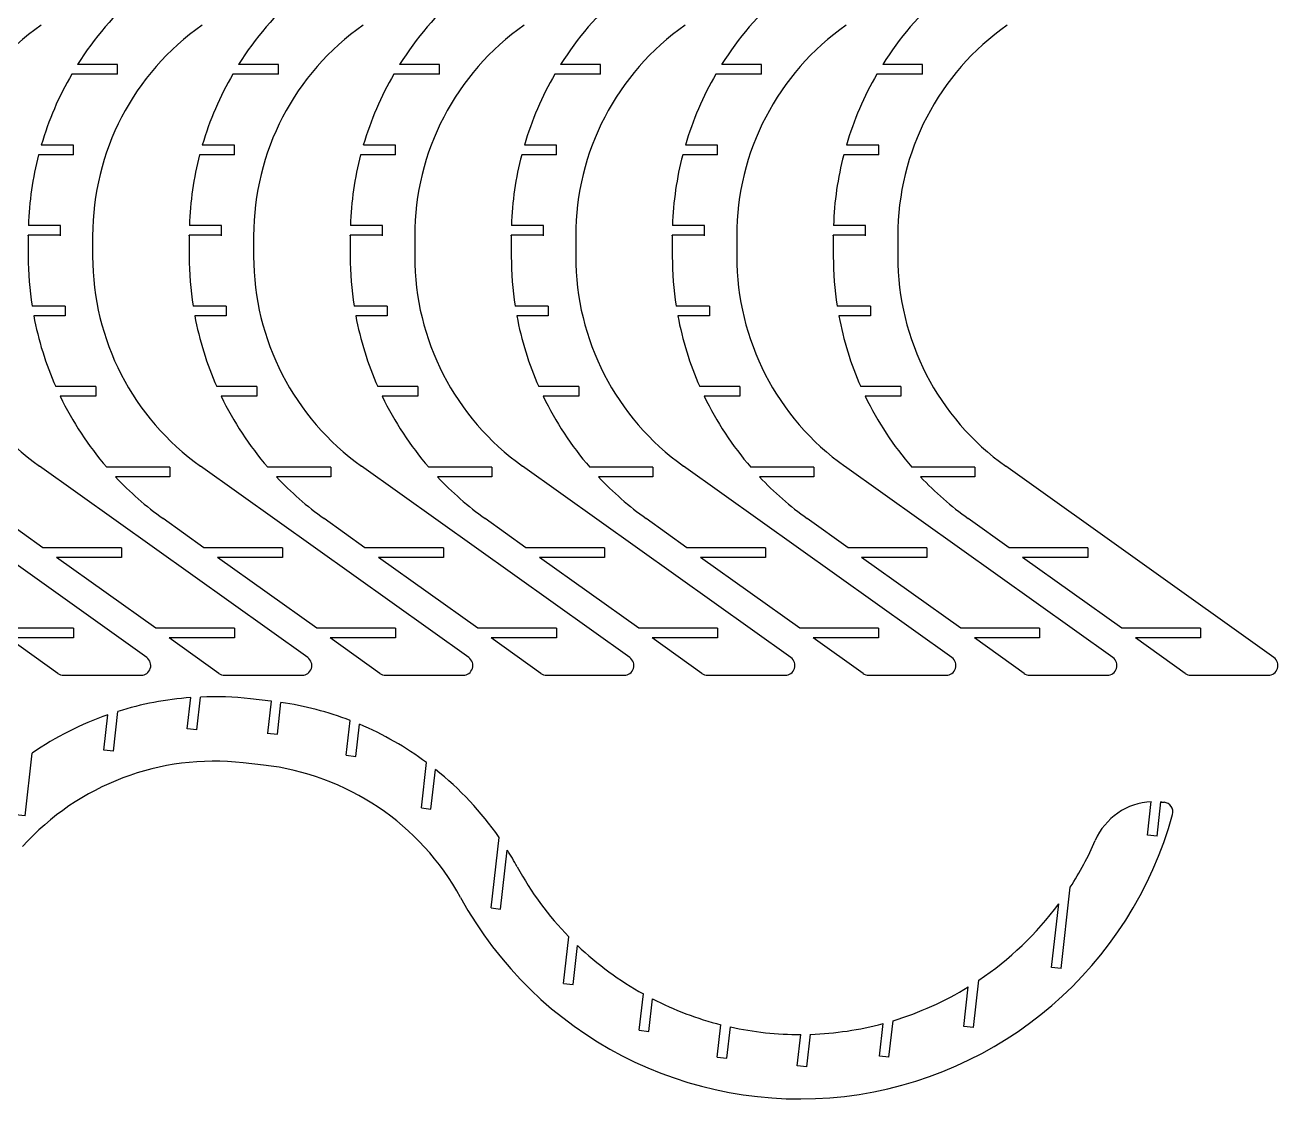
# Model space of a CAD drawing. Header units: millimetres. Extents: x 847 to 1791, y 2 to 1332.
# Drawn here: x 1402.4 to 1791.4, y 781.5 to 1114.9 of the extents above; entities that cross this region are included whole.
import ezdxf

# ---------------------------------------------------------------- set-up
doc = ezdxf.new("R2010")
doc.units = ezdxf.units.MM

msp = doc.modelspace()

# ---------------------------------------------------------------- linework, layer by layer
for p, q in [((1431.08, 1102.61), (1418.7, 1102.61)), ((1431.08, 1102.61), (1418.7, 1102.61)), ((1431.08, 1099.61), (1431.08, 1102.61)), ((1431.08, 1099.61), (1431.08, 1102.61)), ((1481.08, 1102.61), (1468.7, 1102.61)), ((1481.08, 1102.61), (1468.7, 1102.61)), ((1481.08, 1099.61), (1481.08, 1102.61)), ((1481.08, 1099.61), (1481.08, 1102.61)), ((1531.08, 1102.61), (1518.7, 1102.61)), ((1531.08, 1102.61), (1518.7, 1102.61)), ((1531.08, 1099.61), (1531.08, 1102.61)), ((1531.08, 1099.61), (1531.08, 1102.61)), ((1581.08, 1102.61), (1568.7, 1102.61)), ((1581.08, 1102.61), (1568.7, 1102.61)), ((1581.08, 1099.61), (1581.08, 1102.61)), ((1581.08, 1099.61), (1581.08, 1102.61)), ((1631.08, 1102.61), (1618.7, 1102.61)), ((1631.08, 1102.61), (1618.7, 1102.61)), ((1631.08, 1099.61), (1631.08, 1102.61)), ((1631.08, 1099.61), (1631.08, 1102.61)), ((1681.08, 1102.61), (1668.7, 1102.61)), ((1681.08, 1102.61), (1668.7, 1102.61)), ((1681.08, 1099.61), (1681.08, 1102.61)), ((1681.08, 1099.61), (1681.08, 1102.61)), ((1431.08, 1099.61), (1416.89, 1099.61)), ((1431.08, 1099.61), (1416.89, 1099.61)), ((1481.08, 1099.61), (1466.89, 1099.61)), ((1481.08, 1099.61), (1466.89, 1099.61)), ((1531.08, 1099.61), (1516.89, 1099.61)), ((1531.08, 1099.61), (1516.89, 1099.61)), ((1581.08, 1099.61), (1566.89, 1099.61)), ((1581.08, 1099.61), (1566.89, 1099.61)), ((1631.08, 1099.61), (1616.89, 1099.61)), ((1631.08, 1099.61), (1616.89, 1099.61)), ((1681.08, 1099.61), (1666.89, 1099.61)), ((1681.08, 1099.61), (1666.89, 1099.61)), ((1417.45, 1074.61), (1406.6, 1074.61)), ((1417.45, 1074.61), (1406.6, 1074.61)), ((1417.45, 1077.61), (1407.43, 1077.61)), ((1417.45, 1077.61), (1407.43, 1077.61)), ((1417.45, 1074.61), (1417.45, 1077.61)), ((1417.45, 1074.61), (1417.45, 1077.61)), ((1467.45, 1074.61), (1456.6, 1074.61)), ((1467.45, 1074.61), (1456.6, 1074.61)), ((1467.45, 1077.61), (1457.43, 1077.61)), ((1467.45, 1077.61), (1457.43, 1077.61)), ((1467.45, 1074.61), (1467.45, 1077.61)), ((1467.45, 1074.61), (1467.45, 1077.61)), ((1517.45, 1074.61), (1506.6, 1074.61)), ((1517.45, 1074.61), (1506.6, 1074.61)), ((1517.45, 1077.61), (1507.43, 1077.61)), ((1517.45, 1077.61), (1507.43, 1077.61)), ((1517.45, 1074.61), (1517.45, 1077.61)), ((1517.45, 1074.61), (1517.45, 1077.61)), ((1567.45, 1074.61), (1556.6, 1074.61)), ((1567.45, 1074.61), (1556.6, 1074.61)), ((1567.45, 1077.61), (1557.43, 1077.61)), ((1567.45, 1077.61), (1557.43, 1077.61)), ((1567.45, 1074.61), (1567.45, 1077.61)), ((1567.45, 1074.61), (1567.45, 1077.61)), ((1617.45, 1074.61), (1606.6, 1074.61)), ((1617.45, 1074.61), (1606.6, 1074.61)), ((1617.45, 1077.61), (1607.43, 1077.61)), ((1617.45, 1077.61), (1607.43, 1077.61)), ((1617.45, 1074.61), (1617.45, 1077.61)), ((1617.45, 1074.61), (1617.45, 1077.61)), ((1667.45, 1074.61), (1656.6, 1074.61)), ((1667.45, 1074.61), (1656.6, 1074.61)), ((1667.45, 1077.61), (1657.43, 1077.61)), ((1667.45, 1077.61), (1657.43, 1077.61)), ((1667.45, 1074.61), (1667.45, 1077.61)), ((1667.45, 1074.61), (1667.45, 1077.61)), ((1413.37, 1052.61), (1403.42, 1052.61)), ((1413.37, 1052.61), (1403.42, 1052.61)), ((1413.37, 1049.4), (1413.37, 1052.61)), ((1413.37, 1049.4), (1413.37, 1052.61)), ((1463.37, 1052.61), (1453.42, 1052.61)), ((1463.37, 1052.61), (1453.42, 1052.61)), ((1463.37, 1049.4), (1463.37, 1052.61)), ((1463.37, 1049.4), (1463.37, 1052.61)), ((1513.37, 1052.61), (1503.42, 1052.61)), ((1513.37, 1052.61), (1503.42, 1052.61)), ((1513.37, 1049.4), (1513.37, 1052.61)), ((1513.37, 1049.4), (1513.37, 1052.61)), ((1563.37, 1052.61), (1553.42, 1052.61)), ((1563.37, 1052.61), (1553.42, 1052.61)), ((1563.37, 1049.4), (1563.37, 1052.61)), ((1563.37, 1049.4), (1563.37, 1052.61)), ((1613.37, 1052.61), (1603.42, 1052.61)), ((1613.37, 1052.61), (1603.42, 1052.61)), ((1613.37, 1049.4), (1613.37, 1052.61)), ((1613.37, 1049.4), (1613.37, 1052.61)), ((1663.37, 1052.61), (1653.42, 1052.61)), ((1663.37, 1052.61), (1653.42, 1052.61)), ((1663.37, 1049.4), (1663.37, 1052.61)), ((1663.37, 1049.4), (1663.37, 1052.61)), ((1413.37, 1049.61), (1403.37, 1049.61)), ((1403.37, 1049.4), (1403.37, 1049.61)), ((1413.37, 1049.61), (1403.37, 1049.61)), ((1403.37, 1049.4), (1403.37, 1049.61)), ((1403.37, 1049.4), (1403.37, 1043.03)), ((1403.37, 1049.4), (1403.37, 1043.03)), ((1423.37, 1049.4), (1423.37, 1043.03)), ((1423.37, 1049.4), (1423.37, 1043.03)), ((1463.37, 1049.61), (1453.37, 1049.61)), ((1453.37, 1049.4), (1453.37, 1049.61)), ((1463.37, 1049.61), (1453.37, 1049.61)), ((1453.37, 1049.4), (1453.37, 1049.61)), ((1453.37, 1049.4), (1453.37, 1043.03)), ((1453.37, 1049.4), (1453.37, 1043.03)), ((1473.37, 1049.4), (1473.37, 1043.03)), ((1473.37, 1049.4), (1473.37, 1043.03)), ((1513.37, 1049.61), (1503.37, 1049.61)), ((1503.37, 1049.4), (1503.37, 1049.61)), ((1513.37, 1049.61), (1503.37, 1049.61)), ((1503.37, 1049.4), (1503.37, 1049.61)), ((1503.37, 1049.4), (1503.37, 1043.03)), ((1503.37, 1049.4), (1503.37, 1043.03)), ((1523.37, 1049.4), (1523.37, 1043.03)), ((1523.37, 1049.4), (1523.37, 1043.03)), ((1563.37, 1049.61), (1553.37, 1049.61)), ((1553.37, 1049.4), (1553.37, 1049.61)), ((1563.37, 1049.61), (1553.37, 1049.61)), ((1553.37, 1049.4), (1553.37, 1049.61)), ((1553.37, 1049.4), (1553.37, 1043.03)), ((1553.37, 1049.4), (1553.37, 1043.03)), ((1573.37, 1049.4), (1573.37, 1043.03)), ((1573.37, 1049.4), (1573.37, 1043.03)), ((1613.37, 1049.61), (1603.37, 1049.61)), ((1603.37, 1049.4), (1603.37, 1049.61)), ((1613.37, 1049.61), (1603.37, 1049.61)), ((1603.37, 1049.4), (1603.37, 1049.61)), ((1603.37, 1049.4), (1603.37, 1043.03)), ((1603.37, 1049.4), (1603.37, 1043.03)), ((1623.37, 1049.4), (1623.37, 1043.03)), ((1623.37, 1049.4), (1623.37, 1043.03)), ((1663.37, 1049.61), (1653.37, 1049.61)), ((1653.37, 1049.4), (1653.37, 1049.61)), ((1663.37, 1049.61), (1653.37, 1049.61)), ((1653.37, 1049.4), (1653.37, 1049.61)), ((1653.37, 1049.4), (1653.37, 1043.03)), ((1653.37, 1049.4), (1653.37, 1043.03)), ((1673.37, 1049.4), (1673.37, 1043.03)), ((1673.37, 1049.4), (1673.37, 1043.03)), ((1414.87, 1027.61), (1404.57, 1027.61)), ((1414.87, 1027.61), (1404.57, 1027.61)), ((1414.87, 1027.61), (1414.87, 1024.61)), ((1414.87, 1027.61), (1414.87, 1024.61)), ((1464.87, 1027.61), (1454.57, 1027.61)), ((1464.87, 1027.61), (1454.57, 1027.61)), ((1464.87, 1027.61), (1464.87, 1024.61)), ((1464.87, 1027.61), (1464.87, 1024.61)), ((1514.87, 1027.61), (1504.57, 1027.61)), ((1514.87, 1027.61), (1504.57, 1027.61)), ((1514.87, 1027.61), (1514.87, 1024.61)), ((1514.87, 1027.61), (1514.87, 1024.61)), ((1564.87, 1027.61), (1554.57, 1027.61)), ((1564.87, 1027.61), (1554.57, 1027.61)), ((1564.87, 1027.61), (1564.87, 1024.61)), ((1564.87, 1027.61), (1564.87, 1024.61)), ((1614.87, 1027.61), (1604.57, 1027.61)), ((1614.87, 1027.61), (1604.57, 1027.61)), ((1614.87, 1027.61), (1614.87, 1024.61)), ((1614.87, 1027.61), (1614.87, 1024.61)), ((1664.87, 1027.61), (1654.57, 1027.61)), ((1664.87, 1027.61), (1654.57, 1027.61)), ((1664.87, 1027.61), (1664.87, 1024.61)), ((1664.87, 1027.61), (1664.87, 1024.61)), ((1414.87, 1024.61), (1405.08, 1024.61)), ((1414.87, 1024.61), (1405.08, 1024.61)), ((1464.87, 1024.61), (1455.08, 1024.61)), ((1464.87, 1024.61), (1455.08, 1024.61)), ((1514.87, 1024.61), (1505.08, 1024.61)), ((1514.87, 1024.61), (1505.08, 1024.61)), ((1564.87, 1024.61), (1555.08, 1024.61)), ((1564.87, 1024.61), (1555.08, 1024.61)), ((1614.87, 1024.61), (1605.08, 1024.61)), ((1614.87, 1024.61), (1605.08, 1024.61)), ((1664.87, 1024.61), (1655.08, 1024.61)), ((1664.87, 1024.61), (1655.08, 1024.61)), ((1424.34, 1002.61), (1411.91, 1002.61)), ((1424.34, 1002.61), (1411.91, 1002.61)), ((1424.34, 1002.61), (1424.34, 999.61)), ((1424.34, 1002.61), (1424.34, 999.61)), ((1474.34, 1002.61), (1461.91, 1002.61)), ((1474.34, 1002.61), (1461.91, 1002.61)), ((1474.34, 1002.61), (1474.34, 999.61)), ((1474.34, 1002.61), (1474.34, 999.61)), ((1524.34, 1002.61), (1511.91, 1002.61)), ((1524.34, 1002.61), (1511.91, 1002.61)), ((1524.34, 1002.61), (1524.34, 999.61)), ((1524.34, 1002.61), (1524.34, 999.61)), ((1574.34, 1002.61), (1561.91, 1002.61)), ((1574.34, 1002.61), (1561.91, 1002.61)), ((1574.34, 1002.61), (1574.34, 999.61)), ((1574.34, 1002.61), (1574.34, 999.61)), ((1624.34, 1002.61), (1611.91, 1002.61)), ((1624.34, 1002.61), (1611.91, 1002.61)), ((1624.34, 1002.61), (1624.34, 999.61)), ((1624.34, 1002.61), (1624.34, 999.61)), ((1674.34, 1002.61), (1661.91, 1002.61)), ((1674.34, 1002.61), (1661.91, 1002.61)), ((1674.34, 1002.61), (1674.34, 999.61)), ((1674.34, 1002.61), (1674.34, 999.61)), ((1424.34, 999.61), (1413.29, 999.61)), ((1424.34, 999.61), (1413.29, 999.61)), ((1474.34, 999.61), (1463.29, 999.61)), ((1474.34, 999.61), (1463.29, 999.61)), ((1524.34, 999.61), (1513.29, 999.61)), ((1524.34, 999.61), (1513.29, 999.61)), ((1574.34, 999.61), (1563.29, 999.61)), ((1574.34, 999.61), (1563.29, 999.61)), ((1624.34, 999.61), (1613.29, 999.61)), ((1624.34, 999.61), (1613.29, 999.61)), ((1674.34, 999.61), (1663.29, 999.61)), ((1674.34, 999.61), (1663.29, 999.61)), ((1440.17, 918.48), (1356.89, 977.92)), ((1440.17, 918.48), (1356.89, 977.92)), ((1490.17, 918.48), (1406.89, 977.92)), ((1490.17, 918.48), (1406.89, 977.92)), ((1447.34, 977.61), (1427.75, 977.61)), ((1447.34, 977.61), (1427.75, 977.61)), ((1447.34, 977.61), (1447.34, 974.61)), ((1447.34, 977.61), (1447.34, 974.61)), ((1540.17, 918.48), (1456.89, 977.92)), ((1540.17, 918.48), (1456.89, 977.92)), ((1497.34, 977.61), (1477.75, 977.61)), ((1497.34, 977.61), (1477.75, 977.61)), ((1497.34, 977.61), (1497.34, 974.61)), ((1497.34, 977.61), (1497.34, 974.61)), ((1590.17, 918.48), (1506.89, 977.92)), ((1590.17, 918.48), (1506.89, 977.92)), ((1547.34, 977.61), (1527.75, 977.61)), ((1547.34, 977.61), (1527.75, 977.61)), ((1547.34, 977.61), (1547.34, 974.61)), ((1547.34, 977.61), (1547.34, 974.61)), ((1640.17, 918.48), (1556.89, 977.92)), ((1640.17, 918.48), (1556.89, 977.92)), ((1597.34, 977.61), (1577.75, 977.61)), ((1597.34, 977.61), (1577.75, 977.61)), ((1597.34, 977.61), (1597.34, 974.61)), ((1597.34, 977.61), (1597.34, 974.61)), ((1690.17, 918.48), (1606.89, 977.92)), ((1690.17, 918.48), (1606.89, 977.92)), ((1647.34, 977.61), (1627.75, 977.61)), ((1647.34, 977.61), (1627.75, 977.61)), ((1647.34, 977.61), (1647.34, 974.61)), ((1647.34, 977.61), (1647.34, 974.61)), ((1740.17, 918.48), (1656.89, 977.92)), ((1740.17, 918.48), (1656.89, 977.92)), ((1697.34, 977.61), (1677.75, 977.61)), ((1697.34, 977.61), (1677.75, 977.61)), ((1697.34, 977.61), (1697.34, 974.61)), ((1697.34, 977.61), (1697.34, 974.61)), ((1790.17, 918.48), (1706.89, 977.92)), ((1790.17, 918.48), (1706.89, 977.92)), ((1447.34, 974.61), (1430.45, 974.61)), ((1447.34, 974.61), (1430.45, 974.61)), ((1497.34, 974.61), (1480.45, 974.61)), ((1497.34, 974.61), (1480.45, 974.61)), ((1547.34, 974.61), (1530.45, 974.61)), ((1547.34, 974.61), (1530.45, 974.61)), ((1597.34, 974.61), (1580.45, 974.61)), ((1597.34, 974.61), (1580.45, 974.61)), ((1647.34, 974.61), (1630.45, 974.61)), ((1647.34, 974.61), (1630.45, 974.61)), ((1697.34, 974.61), (1680.45, 974.61)), ((1697.34, 974.61), (1680.45, 974.61)), ((1407.93, 952.61), (1395.27, 961.64)), ((1407.93, 952.61), (1395.27, 961.64)), ((1457.93, 952.61), (1445.27, 961.64)), ((1457.93, 952.61), (1445.27, 961.64)), ((1507.93, 952.61), (1495.27, 961.64)), ((1507.93, 952.61), (1495.27, 961.64)), ((1557.93, 952.61), (1545.27, 961.64)), ((1557.93, 952.61), (1545.27, 961.64)), ((1607.93, 952.61), (1595.27, 961.64)), ((1607.93, 952.61), (1595.27, 961.64)), ((1657.93, 952.61), (1645.27, 961.64)), ((1657.93, 952.61), (1645.27, 961.64)), ((1707.93, 952.61), (1695.27, 961.64)), ((1707.93, 952.61), (1695.27, 961.64)), ((1432.36, 952.61), (1407.93, 952.61)), ((1432.36, 952.61), (1407.93, 952.61)), ((1442.96, 927.61), (1412.14, 949.61)), ((1432.36, 949.61), (1412.14, 949.61)), ((1442.96, 927.61), (1412.14, 949.61)), ((1432.36, 949.61), (1412.14, 949.61)), ((1432.36, 952.61), (1432.36, 949.61)), ((1432.36, 952.61), (1432.36, 949.61)), ((1482.36, 952.61), (1457.93, 952.61)), ((1482.36, 952.61), (1457.93, 952.61)), ((1492.96, 927.61), (1462.14, 949.61)), ((1482.36, 949.61), (1462.14, 949.61)), ((1492.96, 927.61), (1462.14, 949.61)), ((1482.36, 949.61), (1462.14, 949.61)), ((1482.36, 952.61), (1482.36, 949.61)), ((1482.36, 952.61), (1482.36, 949.61)), ((1532.36, 952.61), (1507.93, 952.61)), ((1532.36, 952.61), (1507.93, 952.61)), ((1542.96, 927.61), (1512.14, 949.61)), ((1532.36, 949.61), (1512.14, 949.61)), ((1542.96, 927.61), (1512.14, 949.61)), ((1532.36, 949.61), (1512.14, 949.61)), ((1532.36, 952.61), (1532.36, 949.61)), ((1532.36, 952.61), (1532.36, 949.61)), ((1582.36, 952.61), (1557.93, 952.61)), ((1582.36, 952.61), (1557.93, 952.61)), ((1592.96, 927.61), (1562.14, 949.61)), ((1582.36, 949.61), (1562.14, 949.61)), ((1592.96, 927.61), (1562.14, 949.61)), ((1582.36, 949.61), (1562.14, 949.61)), ((1582.36, 952.61), (1582.36, 949.61)), ((1582.36, 952.61), (1582.36, 949.61)), ((1632.36, 952.61), (1607.93, 952.61)), ((1632.36, 952.61), (1607.93, 952.61)), ((1642.96, 927.61), (1612.14, 949.61)), ((1632.36, 949.61), (1612.14, 949.61)), ((1642.96, 927.61), (1612.14, 949.61)), ((1632.36, 949.61), (1612.14, 949.61)), ((1632.36, 952.61), (1632.36, 949.61)), ((1632.36, 952.61), (1632.36, 949.61)), ((1682.36, 952.61), (1657.93, 952.61)), ((1682.36, 952.61), (1657.93, 952.61)), ((1692.96, 927.61), (1662.14, 949.61)), ((1682.36, 949.61), (1662.14, 949.61)), ((1692.96, 927.61), (1662.14, 949.61)), ((1682.36, 949.61), (1662.14, 949.61)), ((1682.36, 952.61), (1682.36, 949.61)), ((1682.36, 952.61), (1682.36, 949.61)), ((1732.36, 952.61), (1707.93, 952.61)), ((1732.36, 952.61), (1707.93, 952.61)), ((1742.96, 927.61), (1712.14, 949.61)), ((1732.36, 949.61), (1712.14, 949.61)), ((1742.96, 927.61), (1712.14, 949.61)), ((1732.36, 949.61), (1712.14, 949.61)), ((1732.36, 952.61), (1732.36, 949.61)), ((1732.36, 952.61), (1732.36, 949.61)), ((1417.38, 927.61), (1392.96, 927.61)), ((1417.38, 927.61), (1392.96, 927.61)), ((1417.38, 927.61), (1417.38, 924.61)), ((1417.38, 927.61), (1417.38, 924.61)), ((1467.38, 927.61), (1442.96, 927.61)), ((1467.38, 927.61), (1442.96, 927.61)), ((1467.38, 927.61), (1467.38, 924.61)), ((1467.38, 927.61), (1467.38, 924.61)), ((1517.38, 927.61), (1492.96, 927.61)), ((1517.38, 927.61), (1492.96, 927.61)), ((1517.38, 927.61), (1517.38, 924.61)), ((1517.38, 927.61), (1517.38, 924.61)), ((1567.38, 927.61), (1542.96, 927.61)), ((1567.38, 927.61), (1542.96, 927.61)), ((1567.38, 927.61), (1567.38, 924.61)), ((1567.38, 927.61), (1567.38, 924.61)), ((1617.38, 927.61), (1592.96, 927.61)), ((1617.38, 927.61), (1592.96, 927.61)), ((1617.38, 927.61), (1617.38, 924.61)), ((1617.38, 927.61), (1617.38, 924.61)), ((1667.38, 927.61), (1642.96, 927.61)), ((1667.38, 927.61), (1642.96, 927.61)), ((1667.38, 927.61), (1667.38, 924.61)), ((1667.38, 927.61), (1667.38, 924.61)), ((1717.38, 927.61), (1692.96, 927.61)), ((1717.38, 927.61), (1692.96, 927.61)), ((1717.38, 927.61), (1717.38, 924.61)), ((1717.38, 927.61), (1717.38, 924.61)), ((1767.38, 927.61), (1742.96, 927.61)), ((1767.38, 927.61), (1742.96, 927.61)), ((1767.38, 927.61), (1767.38, 924.61)), ((1767.38, 927.61), (1767.38, 924.61)), ((1412.59, 913.59), (1397.16, 924.61)), ((1417.38, 924.61), (1397.16, 924.61)), ((1412.59, 913.59), (1397.16, 924.61)), ((1417.38, 924.61), (1397.16, 924.61)), ((1462.59, 913.59), (1447.16, 924.61)), ((1467.38, 924.61), (1447.16, 924.61)), ((1462.59, 913.59), (1447.16, 924.61)), ((1467.38, 924.61), (1447.16, 924.61)), ((1512.59, 913.59), (1497.16, 924.61)), ((1517.38, 924.61), (1497.16, 924.61)), ((1512.59, 913.59), (1497.16, 924.61)), ((1517.38, 924.61), (1497.16, 924.61)), ((1562.59, 913.59), (1547.16, 924.61)), ((1567.38, 924.61), (1547.16, 924.61)), ((1562.59, 913.59), (1547.16, 924.61)), ((1567.38, 924.61), (1547.16, 924.61)), ((1612.59, 913.59), (1597.16, 924.61)), ((1617.38, 924.61), (1597.16, 924.61)), ((1612.59, 913.59), (1597.16, 924.61)), ((1617.38, 924.61), (1597.16, 924.61)), ((1662.59, 913.59), (1647.16, 924.61)), ((1667.38, 924.61), (1647.16, 924.61)), ((1662.59, 913.59), (1647.16, 924.61)), ((1667.38, 924.61), (1647.16, 924.61)), ((1712.59, 913.59), (1697.16, 924.61)), ((1717.38, 924.61), (1697.16, 924.61)), ((1712.59, 913.59), (1697.16, 924.61)), ((1717.38, 924.61), (1697.16, 924.61)), ((1762.59, 913.59), (1747.16, 924.61)), ((1767.38, 924.61), (1747.16, 924.61)), ((1762.59, 913.59), (1747.16, 924.61)), ((1767.38, 924.61), (1747.16, 924.61)), ((1414.33, 913.03), (1438.43, 913.03)), ((1414.33, 913.03), (1438.43, 913.03)), ((1464.33, 913.03), (1488.43, 913.03)), ((1464.33, 913.03), (1488.43, 913.03)), ((1514.33, 913.03), (1538.43, 913.03)), ((1514.33, 913.03), (1538.43, 913.03)), ((1564.33, 913.03), (1588.43, 913.03)), ((1564.33, 913.03), (1588.43, 913.03)), ((1614.33, 913.03), (1638.43, 913.03)), ((1614.33, 913.03), (1638.43, 913.03)), ((1664.33, 913.03), (1688.43, 913.03)), ((1664.33, 913.03), (1688.43, 913.03)), ((1714.33, 913.03), (1738.43, 913.03)), ((1714.33, 913.03), (1738.43, 913.03)), ((1764.33, 913.03), (1788.43, 913.03)), ((1764.33, 913.03), (1788.43, 913.03)), ((1452.74, 896.35), (1453.85, 906.08)), ((1452.74, 896.35), (1453.85, 906.08)), ((1455.72, 896.02), (1456.88, 906.26)), ((1455.72, 896.02), (1456.88, 906.26)), ((1478.68, 904.99), (1472.35, 905.71)), ((1478.68, 904.99), (1472.35, 905.71)), ((1477.75, 895.03), (1478.88, 904.97)), ((1477.75, 895.03), (1478.88, 904.97)), ((1478.68, 904.99), (1478.88, 904.97)), ((1478.68, 904.99), (1478.88, 904.97)), ((1480.73, 894.7), (1481.85, 904.58)), ((1480.73, 894.7), (1481.85, 904.58)), ((1426.84, 889.76), (1428.08, 900.74)), ((1426.84, 889.76), (1428.08, 900.74)), ((1429.82, 889.42), (1431.22, 901.78)), ((1429.82, 889.42), (1431.22, 901.78)), ((1502.14, 888.17), (1503.36, 898.95)), ((1502.14, 888.17), (1503.36, 898.95)), ((1455.72, 896.02), (1452.74, 896.35)), ((1455.72, 896.02), (1452.74, 896.35)), ((1477.55, 895.06), (1480.73, 894.7)), ((1477.55, 895.06), (1480.73, 894.7)), ((1505.12, 887.83), (1506.24, 897.79)), ((1505.12, 887.83), (1506.24, 897.79)), ((1402.39, 869.39), (1404.59, 888.85)), ((1402.39, 869.39), (1404.59, 888.85)), ((1429.82, 889.42), (1426.84, 889.76)), ((1429.82, 889.42), (1426.84, 889.76)), ((1502.14, 888.17), (1505.12, 887.83)), ((1502.14, 888.17), (1505.12, 887.83)), ((1476.43, 885.12), (1470.1, 885.84)), ((1476.43, 885.12), (1470.1, 885.84)), ((1525.44, 871.81), (1527.04, 885.91)), ((1525.44, 871.81), (1527.04, 885.91)), ((1528.42, 871.47), (1529.82, 883.78)), ((1528.42, 871.47), (1529.82, 883.78)), ((1525.44, 871.81), (1528.42, 871.47)), ((1525.44, 871.81), (1528.42, 871.47)), ((1750.93, 863.41), (1752.1, 873.77)), ((1750.93, 863.41), (1752.1, 873.77)), ((1753.91, 863.07), (1755.11, 873.68)), ((1753.91, 863.07), (1755.11, 873.68)), ((1755.32, 873.66), (1756.14, 873.57)), ((1755.32, 873.66), (1756.14, 873.57)), ((1402.39, 869.39), (1399.41, 869.73)), ((1547.09, 840.77), (1549.57, 862.66)), ((1547.09, 840.77), (1549.57, 862.66)), ((1753.91, 863.07), (1750.93, 863.41)), ((1753.91, 863.07), (1750.93, 863.41)), ((1550.07, 840.43), (1552.14, 858.76)), ((1550.07, 840.43), (1552.14, 858.76)), ((1724.1, 821.99), (1726.96, 847.22)), ((1724.1, 821.99), (1726.96, 847.22)), ((1547.09, 840.77), (1550.07, 840.43)), ((1547.09, 840.77), (1550.07, 840.43)), ((1721.12, 822.33), (1723.35, 842.01)), ((1721.12, 822.33), (1723.35, 842.01)), ((1569.59, 817.34), (1571.23, 831.8)), ((1569.59, 817.34), (1571.23, 831.8)), ((1572.57, 817), (1573.95, 829.11)), ((1572.57, 817), (1573.95, 829.11)), ((1724.1, 821.99), (1721.12, 822.33)), ((1724.1, 821.99), (1721.12, 822.33)), ((1569.59, 817.34), (1572.57, 817)), ((1569.59, 817.34), (1572.57, 817)), ((1696.86, 803.65), (1698.53, 818.34)), ((1696.86, 803.65), (1698.53, 818.34)), ((1593.11, 802.79), (1594.38, 814.07)), ((1593.11, 802.79), (1594.38, 814.07)), ((1693.88, 803.99), (1695.27, 816.26)), ((1693.88, 803.99), (1695.27, 816.26)), ((1596.09, 802.45), (1597.23, 812.55)), ((1596.09, 802.45), (1597.23, 812.55)), ((1670.65, 794.4), (1671.94, 805.78)), ((1670.65, 794.4), (1671.94, 805.78)), ((1593.11, 802.79), (1596.09, 802.45)), ((1593.11, 802.79), (1596.09, 802.45)), ((1617.32, 794.44), (1618.46, 804.53)), ((1617.32, 794.44), (1618.46, 804.53)), ((1620.3, 794.1), (1621.4, 803.83)), ((1620.3, 794.1), (1621.4, 803.83)), ((1642.18, 791.76), (1643.28, 801.48)), ((1642.18, 791.76), (1643.28, 801.48)), ((1645.16, 791.42), (1646.3, 801.54)), ((1645.16, 791.42), (1646.3, 801.54)), ((1667.67, 794.74), (1668.82, 804.89)), ((1667.67, 794.74), (1668.82, 804.89)), ((1696.86, 803.65), (1693.88, 803.99)), ((1696.86, 803.65), (1693.88, 803.99)), ((1617.32, 794.44), (1620.3, 794.1)), ((1617.32, 794.44), (1620.3, 794.1)), ((1670.65, 794.4), (1667.67, 794.74)), ((1670.65, 794.4), (1667.67, 794.74)), ((1645.16, 791.42), (1642.18, 791.76)), ((1645.16, 791.42), (1642.18, 791.76))]:
    msp.add_line(p, q)
for centre, radius, start, end in [((1503.37, 1049.4), 100, 131.2343, 147.8579), ((1503.37, 1049.4), 100, 131.2343, 147.8579), ((1553.37, 1049.4), 100, 131.2343, 147.8579), ((1553.37, 1049.4), 100, 131.2343, 147.8579), ((1603.37, 1049.4), 100, 131.2343, 147.8579), ((1603.37, 1049.4), 100, 131.2343, 147.8579), ((1653.37, 1049.4), 100, 131.2343, 147.8579), ((1653.37, 1049.4), 100, 131.2343, 147.8579), ((1703.37, 1049.4), 100, 131.2343, 147.8579), ((1703.37, 1049.4), 100, 131.2343, 147.8579), ((1753.37, 1049.4), 100, 131.2343, 147.8579), ((1753.37, 1049.4), 100, 131.2343, 147.8579), ((1453.37, 1049.4), 80, 125.0996, 180), ((1453.37, 1049.4), 80, 125.0996, 180), ((1503.37, 1049.4), 80, 125.0996, 180), ((1503.37, 1049.4), 80, 125.0996, 180), ((1553.37, 1049.4), 80, 125.0996, 180), ((1553.37, 1049.4), 80, 125.0996, 180), ((1603.37, 1049.4), 80, 125.0996, 180), ((1603.37, 1049.4), 80, 125.0996, 180), ((1653.37, 1049.4), 80, 125.0996, 180), ((1653.37, 1049.4), 80, 125.0996, 180), ((1703.37, 1049.4), 80, 125.0996, 180), ((1703.37, 1049.4), 80, 125.0996, 180), ((1753.37, 1049.4), 80, 125.0996, 180), ((1753.37, 1049.4), 80, 125.0996, 180), ((1503.37, 1049.4), 100, 149.8662, 163.6192), ((1503.37, 1049.4), 100, 149.8662, 163.6192), ((1553.37, 1049.4), 100, 149.8662, 163.6192), ((1553.37, 1049.4), 100, 149.8662, 163.6192), ((1603.37, 1049.4), 100, 149.8662, 163.6192), ((1603.37, 1049.4), 100, 149.8662, 163.6192), ((1653.37, 1049.4), 100, 149.8662, 163.6192), ((1653.37, 1049.4), 100, 149.8662, 163.6192), ((1703.37, 1049.4), 100, 149.8662, 163.6192), ((1703.37, 1049.4), 100, 149.8662, 163.6192), ((1753.37, 1049.4), 100, 149.8662, 163.6192), ((1753.37, 1049.4), 100, 149.8662, 163.6192), ((1503.37, 1049.4), 100, 165.4029, 178.165), ((1503.37, 1049.4), 100, 165.4029, 178.165), ((1553.37, 1049.4), 100, 165.4029, 178.165), ((1553.37, 1049.4), 100, 165.4029, 178.165), ((1603.37, 1049.4), 100, 165.4029, 178.165), ((1603.37, 1049.4), 100, 165.4029, 178.165), ((1653.37, 1049.4), 100, 165.4029, 178.165), ((1653.37, 1049.4), 100, 165.4029, 178.165), ((1703.37, 1049.4), 100, 165.4029, 178.165), ((1703.37, 1049.4), 100, 165.4029, 178.165), ((1753.37, 1049.4), 100, 165.4029, 178.165), ((1753.37, 1049.4), 100, 165.4029, 178.165), ((1503.37, 1049.4), 100, 179.8842, 180), ((1503.37, 1049.4), 100, 179.8842, 180), ((1553.37, 1049.4), 100, 179.8842, 180), ((1553.37, 1049.4), 100, 179.8842, 180), ((1603.37, 1049.4), 100, 179.8842, 180), ((1603.37, 1049.4), 100, 179.8842, 180), ((1653.37, 1049.4), 100, 179.8842, 180), ((1653.37, 1049.4), 100, 179.8842, 180), ((1703.37, 1049.4), 100, 179.8842, 180), ((1703.37, 1049.4), 100, 179.8842, 180), ((1753.37, 1049.4), 100, 179.8842, 180), ((1753.37, 1049.4), 100, 179.8842, 180), ((1453.37, 1043.03), 80, 180, 234.4808), ((1453.37, 1043.03), 80, 180, 234.4808), ((1503.37, 1043.03), 100, 180, 188.8754), ((1503.37, 1043.03), 100, 180, 188.8754), ((1503.37, 1043.03), 80, 180, 234.4808), ((1503.37, 1043.03), 80, 180, 234.4808), ((1553.37, 1043.03), 100, 180, 188.8754), ((1553.37, 1043.03), 100, 180, 188.8754), ((1553.37, 1043.03), 80, 180, 234.4808), ((1553.37, 1043.03), 80, 180, 234.4808), ((1603.37, 1043.03), 100, 180, 188.8754), ((1603.37, 1043.03), 100, 180, 188.8754), ((1603.37, 1043.03), 80, 180, 234.4808), ((1603.37, 1043.03), 80, 180, 234.4808), ((1653.37, 1043.03), 100, 180, 188.8754), ((1653.37, 1043.03), 100, 180, 188.8754), ((1653.37, 1043.03), 80, 180, 234.4808), ((1653.37, 1043.03), 80, 180, 234.4808), ((1703.37, 1043.03), 100, 180, 188.8754), ((1703.37, 1043.03), 100, 180, 188.8754), ((1703.37, 1043.03), 80, 180, 234.4808), ((1703.37, 1043.03), 80, 180, 234.4808), ((1753.37, 1043.03), 100, 180, 188.8754), ((1753.37, 1043.03), 100, 180, 188.8754), ((1753.37, 1043.03), 80, 180, 234.4808), ((1753.37, 1043.03), 80, 180, 234.4808), ((1503.37, 1043.03), 100, 190.6195, 203.8464), ((1503.37, 1043.03), 100, 190.6195, 203.8464), ((1553.37, 1043.03), 100, 190.6195, 203.8464), ((1553.37, 1043.03), 100, 190.6195, 203.8464), ((1603.37, 1043.03), 100, 190.6195, 203.8464), ((1603.37, 1043.03), 100, 190.6195, 203.8464), ((1653.37, 1043.03), 100, 190.6195, 203.8464), ((1653.37, 1043.03), 100, 190.6195, 203.8464), ((1703.37, 1043.03), 100, 190.6195, 203.8464), ((1703.37, 1043.03), 100, 190.6195, 203.8464), ((1753.37, 1043.03), 100, 190.6195, 203.8464), ((1753.37, 1043.03), 100, 190.6195, 203.8464), ((1503.37, 1043.03), 100, 205.7399, 220.8655), ((1503.37, 1043.03), 100, 205.7399, 220.8655), ((1553.37, 1043.03), 100, 205.7399, 220.8655), ((1553.37, 1043.03), 100, 205.7399, 220.8655), ((1603.37, 1043.03), 100, 205.7399, 220.8655), ((1603.37, 1043.03), 100, 205.7399, 220.8655), ((1653.37, 1043.03), 100, 205.7399, 220.8655), ((1653.37, 1043.03), 100, 205.7399, 220.8655), ((1703.37, 1043.03), 100, 205.7399, 220.8655), ((1703.37, 1043.03), 100, 205.7399, 220.8655), ((1753.37, 1043.03), 100, 205.7399, 220.8655), ((1753.37, 1043.03), 100, 205.7399, 220.8655), ((1503.37, 1043.03), 100, 223.1795, 234.4808), ((1503.37, 1043.03), 100, 223.1795, 234.4808), ((1553.37, 1043.03), 100, 223.1795, 234.4808), ((1553.37, 1043.03), 100, 223.1795, 234.4808), ((1603.37, 1043.03), 100, 223.1795, 234.4808), ((1603.37, 1043.03), 100, 223.1795, 234.4808), ((1653.37, 1043.03), 100, 223.1795, 234.4808), ((1653.37, 1043.03), 100, 223.1795, 234.4808), ((1703.37, 1043.03), 100, 223.1795, 234.4808), ((1703.37, 1043.03), 100, 223.1795, 234.4808), ((1753.37, 1043.03), 100, 223.1795, 234.4808), ((1753.37, 1043.03), 100, 223.1795, 234.4808), ((1438.43, 916.03), 3, 270, 54.4808), ((1438.43, 916.03), 3, 270, 54.4808), ((1488.43, 916.03), 3, 270, 54.4808), ((1488.43, 916.03), 3, 270, 54.4808), ((1538.43, 916.03), 3, 270, 54.4808), ((1538.43, 916.03), 3, 270, 54.4808), ((1588.43, 916.03), 3, 270, 54.4808), ((1588.43, 916.03), 3, 270, 54.4808), ((1638.43, 916.03), 3, 270, 54.4808), ((1638.43, 916.03), 3, 270, 54.4808), ((1688.43, 916.03), 3, 270, 54.4808), ((1688.43, 916.03), 3, 270, 54.4808), ((1738.43, 916.03), 3, 270, 54.4808), ((1738.43, 916.03), 3, 270, 54.4808), ((1788.43, 916.03), 3, 270, 54.4808), ((1788.43, 916.03), 3, 270, 54.4808), ((1414.33, 916.03), 3, 234.4808, 270), ((1414.33, 916.03), 3, 234.4808, 270), ((1464.33, 916.03), 3, 234.4808, 270), ((1464.33, 916.03), 3, 234.4808, 270), ((1514.33, 916.03), 3, 234.4808, 270), ((1514.33, 916.03), 3, 234.4808, 270), ((1564.33, 916.03), 3, 234.4808, 270), ((1564.33, 916.03), 3, 234.4808, 270), ((1614.33, 916.03), 3, 234.4808, 270), ((1614.33, 916.03), 3, 234.4808, 270), ((1664.33, 916.03), 3, 234.4808, 270), ((1664.33, 916.03), 3, 234.4808, 270), ((1714.33, 916.03), 3, 234.4808, 270), ((1714.33, 916.03), 3, 234.4808, 270), ((1764.33, 916.03), 3, 234.4808, 270), ((1764.33, 916.03), 3, 234.4808, 270), ((1461.1, 806.34), 100, 94.1582, 107.3851), ((1461.1, 806.34), 100, 94.1582, 107.3851), ((1461.1, 806.34), 100, 83.5387, 92.4141), ((1461.1, 806.34), 100, 83.5387, 92.4141), ((1467.43, 805.63), 100, 83.423, 83.5387), ((1467.43, 805.63), 100, 83.423, 83.5387), ((1467.43, 805.63), 100, 68.9416, 81.7038), ((1467.43, 805.63), 100, 68.9416, 81.7038), ((1461.1, 806.34), 100, 109.2786, 124.4043), ((1461.1, 806.34), 100, 109.2786, 124.4043), ((1467.43, 805.63), 100, 53.405, 67.1579), ((1467.43, 805.63), 100, 53.405, 67.1579), ((1461.1, 806.34), 80, 83.5387, 138.0196), ((1461.1, 806.34), 80, 83.5387, 138.0196), ((1467.43, 805.63), 80, 28.6384, 83.5387), ((1467.43, 805.63), 80, 28.6384, 83.5387), ((1467.43, 805.63), 100, 34.773, 51.3966), ((1467.43, 805.63), 100, 34.773, 51.3966), ((1753.07, 853.79), 20, 92.7776, 156.581), ((1753.07, 853.79), 20, 92.7776, 156.581), ((1753.07, 853.79), 20, 83.5387, 84.1433), ((1753.07, 853.79), 20, 83.5387, 84.1433), ((1755.8, 870.59), 3, 344.6888, 83.5387), ((1755.8, 870.59), 3, 344.6888, 83.5387), ((1642.96, 901.48), 120, 208.6384, 344.6888), ((1642.96, 901.48), 120, 208.6384, 344.6888), ((1642.96, 901.48), 100, 327.139, 336.581), ((1642.96, 901.48), 100, 327.139, 336.581), ((1467.43, 805.63), 100, 28.6384, 32.0928), ((1467.43, 805.63), 100, 28.6384, 32.0928), ((1642.96, 901.48), 100, 208.6384, 224.1717), ((1642.96, 901.48), 100, 208.6384, 224.1717), ((1642.96, 901.48), 100, 303.7579, 323.503), ((1642.96, 901.48), 100, 303.7579, 323.503), ((1642.96, 901.48), 100, 226.3612, 240.9393), ((1642.96, 901.48), 100, 226.3612, 240.9393), ((1642.96, 901.48), 100, 286.8492, 301.5425), ((1642.96, 901.48), 100, 286.8492, 301.5425), ((1642.96, 901.48), 100, 242.789, 255.8214), ((1642.96, 901.48), 100, 242.789, 255.8214), ((1642.96, 901.48), 100, 257.5527, 270.1835), ((1642.96, 901.48), 100, 257.5527, 270.1835), ((1642.96, 901.48), 100, 271.9173, 284.9902), ((1642.96, 901.48), 100, 271.9173, 284.9902)]:
    msp.add_arc(centre, radius, start, end)

doc.saveas('drawing.dxf')
